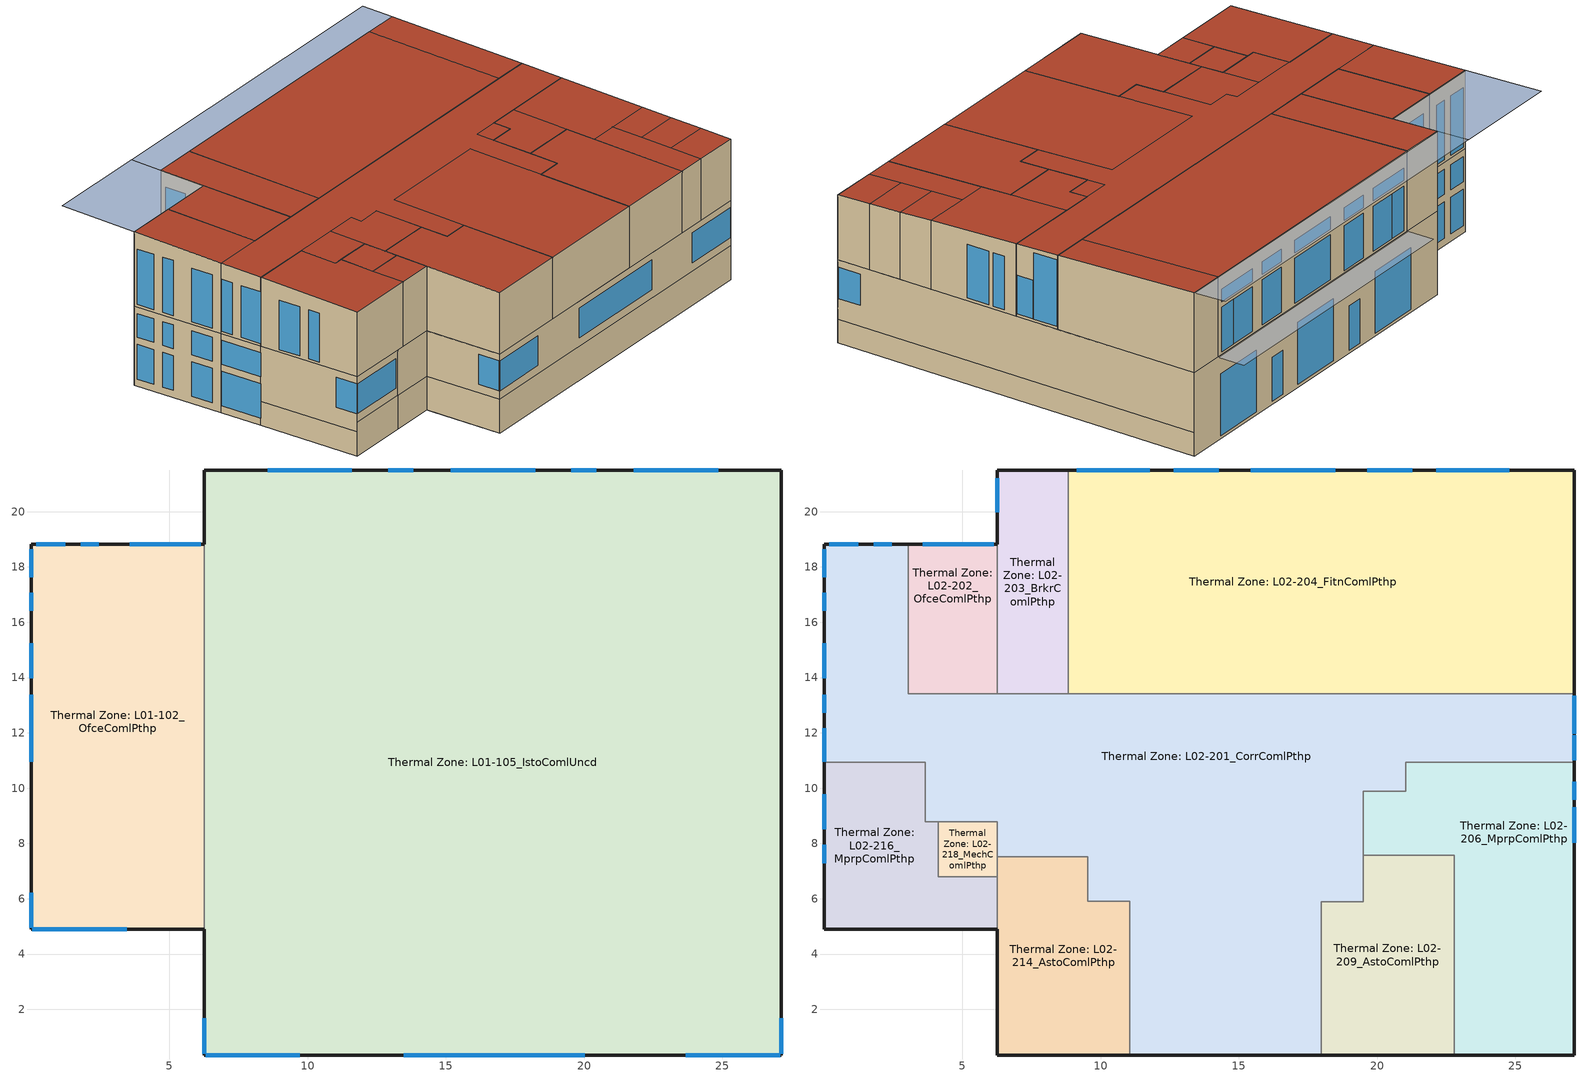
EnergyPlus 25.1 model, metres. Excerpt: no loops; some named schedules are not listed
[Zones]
Thermal Zone: L01-102_OfceComlPthp
 floor ground (Surface 18 Ground Contact Floor 20B Cond): 3.65,10.93 3.65,4.9 0,4.9 0,10.93 z0
 floor ground (Surface 19 Ground Contact Floor 20B Cond): 6.27,8.78 6.27,4.9 3.65,4.9 3.65,8.78 z0
 floor ground (Surface 25 Ground Contact Floor 20B Cond): 6.27,10.93 6.27,8.78 3.65,8.78 3.65,10.93 z0
 floor ground (Surface 36 Ground Contact Floor 20B Cond): 6.27,15.81 6.27,10.93 0,10.93 0,13.41 3.05,13.41 3.05,15.81 z0
 floor ground (Surface 45 Ground Contact Floor 20B Cond): 3.05,18.83 3.05,13.41 0,13.41 0,18.83 z0
 floor ground (Surface 47 Ground Contact Floor 20B Cond): 6.27,18.83 6.27,15.81 3.05,15.81 3.05,18.83 z0
 wall outside (Mass Wall 03B Cond): 0,10.93 0,4.9 z1.4:4.57; 0,4.9 3.65,4.9 6.27,4.9 z1.96:4.57; 6.27,18.83 3.05,18.83 0,18.83 0,13.41 0,10.93 z0:4.57
 wall to Thermal Zone: L01-105_IstoComlUncd (Interior Wall 06 Reversed): 6.27,4.9 6.27,8.78 6.27,10.93 6.27,15.81 6.27,18.83 z0:4.57
 wall ground (Surface 17 Mass Wall 03B Cond BG): 0,4.9 3.65,4.9 z0:1.96
 wall ground (Surface 329 Mass Wall 03B Cond BG): 3.65,4.9 6.27,4.9 z0:1.96
 wall ground (Surface 334 Mass Wall 03B Cond BG): 0,10.93 0,4.9 z0:1.4
 window (Window 05): 0,6.22 0,4.95 / 0.05,4.9 3.45,4.9 z2.44:4.17; 0,13.38 0,10.95 / 1.23,18.83 0.18,18.83 / 2.45,18.83 1.79,18.83 / 0,15.24 0,13.97 / 0,17.07 0,16.41 / 0,18.65 0,17.63 z0.41:2.41; 6.13,18.83 5.52,18.83 z0.15:2.59
 window (Window 05_Clerestory): 0,13.38 0,10.95 / 2.45,18.83 1.79,18.83 / 1.23,18.83 0.18,18.83 / 0,18.65 0,17.63 / 0,17.07 0,16.41 / 0,15.24 0,13.97 z2.82:4.19; 6.13,18.83 3.58,18.83 z2.95:4.32
 window (Dr-B/D Swing SF): 5.48,18.83 3.58,18.83 z0.15:2.59
Thermal Zone: L01-105_IstoComlUncd
 floor ground (Surface 1 Ground Contact Floor 20 Uncd): 27.14,21.51 27.14,0.35 6.27,0.35 6.27,21.51 z0
 wall outside (Mass Wall 03 Uncd): 6.27,4.9 6.27,0.35 27.14,0.35 z1.96:4.57; 27.14,21.51 6.27,21.51 6.27,18.83 z0:4.57; 27.14,0.35 27.14,21.51 z1.28:4.57
 wall ground (Surface 326 Mass Wall 03B Cond BG): 6.27,0.35 27.14,0.35 z0:1.96
 wall ground (Surface 331 Mass Wall 03B Cond BG): 27.14,0.35 27.14,21.51 z0:1.28
 wall ground (Surface 8 Mass Wall 03B Cond BG): 6.27,4.9 6.27,0.35 z0:1.96
 window (Window 04 Uncd): 6.27,1.67 6.27,0.4 / 27.14,0.4 27.14,1.67 / 23.68,0.35 27.09,0.35 / 13.48,0.35 20.03,0.35 / 6.32,0.35 9.72,0.35 z2.44:4.17
 window (Panel Door Uncd): 11.6,21.51 8.55,21.51 / 18.23,21.51 15.18,21.51 / 24.85,21.51 21.8,21.51 z0.15:3.56
 window (SF Door Uncd): 20.45,21.51 19.54,21.51 / 13.83,21.51 12.91,21.51 z0.15:2.59
Thermal Zone: L02-201_CorrComlPthp
 floor adiabatic (Interior Floor 21): 6.27,13.41 6.27,10.93 0,10.93 0,13.41 z4.57; 6.27,10.93 6.27,8.78 3.65,8.78 3.65,10.93 z4.57; 3.05,18.83 3.05,13.41 0,13.41 0,18.83 z4.57
 floor to Thermal Zone: L01-105_IstoComlUncd (Interior Floor 21): 8.15,10.93 8.15,10.31 9.54,10.31 9.54,7.51 6.27,7.51 6.27,10.93 z4.57; 21.03,10.93 21.03,9.89 19.49,9.89 19.49,10.93 z4.57; 27.14,13.41 27.14,10.93 19.49,10.93 19.49,5.88 17.98,5.88 17.98,10.29 11.06,10.29 11.06,5.9 9.54,5.9 9.54,10.31 8.15,10.31 8.15,10.93 6.27,10.93 6.27,13.41 z4.57; 17.98,10.29 17.98,0.35 11.06,0.35 11.06,10.29 z4.57
 wall outside (Exterior Wall 01/02): 11.06,0.35 17.98,0.35 z4.57:8.13; 3.05,18.83 0,18.83 z4.57:8.87; 0,13.41,8.66 0,13.41,4.57 0,10.93,4.57 0,10.93,8.56; 27.14,13.41,8.66 27.14,10.93,8.56 27.14,10.93,4.57 27.14,13.41,4.57; 0,18.83,8.87 0,18.83,4.57 0,13.41,4.57 0,13.41,8.66
 wall to Thermal Zone: L02-216_MprpComlPthp (Interior Wall 06 Reversed): 0,10.93 3.65,10.93 z4.57:8.56; 3.65,8.78 4.13,8.78 z4.57:8.47; 3.65,10.93,8.56 3.65,10.93,4.57 3.65,8.78,4.57 3.65,8.78,8.47
 wall to Thermal Zone: L02-206_MprpComlPthp (Interior Wall 06 Reversed): 22.78,10.93 27.14,10.93 z4.57:8.56; 19.49,9.89 21.03,9.89 z4.57:8.51; 21.03,10.93,8.56 21.03,9.89,8.51 21.03,9.89,4.57 21.03,10.93,4.57
 wall to Thermal Zone: L02-202_OfceComlPthp (Interior Wall 06): 6.27,13.41 3.05,13.41 z4.57:8.66; 3.05,18.83,8.87 3.05,13.41,8.66 3.05,13.41,4.57 3.05,18.83,4.57
 wall to Thermal Zone: L02-203_BrkrComlPthp (Interior Wall 06): 8.83,13.41 6.27,13.41 z4.57:8.66
 wall to Thermal Zone: L02-206_MprpComlPthp (Interior Wall 06): 21.03,10.93 22.78,10.93 z4.57:8.56; 19.49,9.89,8.51 19.49,7.58,8.42 19.49,7.58,4.57 19.49,9.89,4.57
 wall to Thermal Zone: L02-209_AstoComlPthp (Interior Wall 06 Reversed): 17.98,5.88 19.49,5.88 z4.57:8.35; 19.49,7.58,8.42 19.49,5.88,8.35 19.49,5.88,4.57 19.49,7.58,4.57
 wall to Thermal Zone: L02-204_FitnComlPthp (Interior Wall 06): 27.14,13.41 25.09,13.41 8.83,13.41 z4.57:8.66
 wall to Thermal Zone: L02-218_MechComlPthp (Interior Wall 06 Reversed): 4.13,8.78 6.27,8.78 z4.57:8.47; 6.27,8.78,8.47 6.27,8.78,4.57 6.27,7.51,4.57 6.27,7.51,8.42
 wall to Thermal Zone: L02-214_AstoComlPthp (Interior Wall 06 Reversed): 6.27,7.51 9.54,7.51 z4.57:8.42; 9.54,5.9 11.06,5.9 z4.57:8.35; 11.06,5.9,8.35 11.06,5.9,4.57 11.06,0.35,4.57 11.06,0.35,8.13; 9.54,7.51,8.42 9.54,7.51,4.57 9.54,5.9,4.57 9.54,5.9,8.35
 wall to Thermal Zone: L02-209_AstoComlPthp (Interior Wall 06): 17.98,5.88,8.35 17.98,0.35,8.13 17.98,0.35,4.57 17.98,5.88,4.57
 window (Window 05): 0,13.38 0,12.72 / 0,12.16 0,10.95 z4.72:7.72; 27.14,11.96 27.14,13.34 z4.72:8.38; 0,17.07 0,16.41 / 0,18.65 0,17.63 z4.72:7.92; 0,15.24 0,13.97 z4.72:7.82; 1.23,18.83 0.18,18.83 / 2.45,18.83 1.79,18.83 z4.72:8
 window (Dr-B/D Swing SF): 27.14,11 27.14,11.92 z4.72:6.86
 roof outside (Roof 10): 3.05,13.41,8.66 3.05,18.83,8.87 0,18.83,8.87 0,13.41,8.66; 19.49,5.88,8.35 19.49,10.93,8.56 27.14,10.93,8.56 27.14,13.41,8.66 0,13.41,8.66 0,10.93,8.56 8.15,10.93,8.56 8.15,10.31,8.53 9.54,10.31,8.53 9.54,5.9,8.35 11.06,5.9,8.35 11.06,10.29,8.53 17.98,10.29,8.53 17.98,5.88,8.35; 9.54,7.51,8.42 9.54,10.31,8.53 8.15,10.31,8.53 8.15,10.93,8.56 6.27,10.93,8.56 6.27,7.51,8.42; 21.03,9.89,8.51 21.03,10.93,8.56 19.49,10.93,8.56 19.49,9.89,8.51; 6.27,8.78,8.47 6.27,10.93,8.56 3.65,10.93,8.56 3.65,8.78,8.47; 17.98,0.35,8.13 17.98,10.29,8.53 11.06,10.29,8.53 11.06,0.35,8.13
Thermal Zone: L02-202_OfceComlPthp
 floor adiabatic (Interior Floor 21): 6.27,15.81 6.27,13.41 3.05,13.41 3.05,15.81 z4.57; 6.27,18.83 6.27,15.81 3.05,15.81 3.05,18.83 z4.57
 wall outside (Exterior Wall 01/02): 6.27,18.83 3.05,18.83 z4.57:8.87
 wall to Thermal Zone: L02-203_BrkrComlPthp (Interior Wall 06): 6.27,18.83,8.87 6.27,13.41,8.66 6.27,13.41,4.57 6.27,18.83,4.57
 window (Window 05): 6.13,18.83 3.58,18.83 z4.72:8
 roof outside (Roof 10): 6.27,13.41,8.66 6.27,18.83,8.87 3.05,18.83,8.87 3.05,13.41,8.66
Thermal Zone: L02-203_BrkrComlPthp
 floor to Thermal Zone: L01-105_IstoComlUncd (Interior Floor 21): 8.83,21.51 8.83,13.41 6.27,13.41 6.27,21.51 z4.57
 wall outside (Exterior Wall 01/02): 8.83,21.51 6.27,21.51 z4.57:8.99; 6.27,21.51,8.99 6.27,21.51,4.57 6.27,18.83,4.57 6.27,18.83,8.88
 wall to Thermal Zone: L02-204_FitnComlPthp (Interior Wall 06): 8.83,21.51,8.99 8.83,13.41,8.66 8.83,13.41,4.57 8.83,21.51,4.57
 window (Window 05): 6.27,21.2 6.27,19.98 z4.72:8.08
 roof outside (Roof 10): 8.83,13.41,8.66 8.83,21.51,8.99 6.27,21.51,8.99 6.27,13.41,8.66
Thermal Zone: L02-204_FitnComlPthp
 floor to Thermal Zone: L01-105_IstoComlUncd (Interior Floor 21): 25.09,21.51 25.09,13.41 8.83,13.41 8.83,21.51 z4.57; 27.14,21.51 27.14,13.41 25.09,13.41 25.09,21.51 z4.57
 wall outside (Exterior Wall 01/02): 27.14,21.51 25.09,21.51 8.83,21.51 z4.57:8.99; 27.14,21.51,8.99 27.14,13.41,8.66 27.14,13.41,4.57 27.14,21.51,4.57
 window (Dr-B/D Swing SF): 24.79,21.51 23.79,21.51 / 10.13,21.51 9.14,21.51 z4.72:7.19
 window (Window 05): 23.74,21.51 22.14,21.51 / 11.78,21.51 10.18,21.51 / 21.28,21.51 19.65,21.51 / 14.27,21.51 12.64,21.51 z4.72:7.19
 window (Dr-F Sliding SF): 18.49,21.51 15.44,21.51 z4.72:7.19
 window (Window 05_Clerestory): 18.49,21.51 15.44,21.51 / 24.79,21.51 22.14,21.51 / 14.27,21.51 12.64,21.51 / 11.78,21.51 9.14,21.51 / 21.28,21.51 19.65,21.51 z7.49:8.18
 roof outside (Roof 10): 25.09,13.41,8.66 25.09,21.51,8.99 8.83,21.51,8.99 8.83,13.41,8.66; 27.14,13.41,8.66 27.14,21.51,8.99 25.09,21.51,8.99 25.09,13.41,8.66
Thermal Zone: L02-206_MprpComlPthp
 floor to Thermal Zone: L01-105_IstoComlUncd (Interior Floor 21): 27.14,10.93 27.14,5.87 22.78,5.87 22.78,10.93 z4.57; 27.14,4.06 27.14,2.23 24.44,2.23 24.44,4.06 z4.57; 22.78,10.93 22.78,7.58 19.49,7.58 19.49,9.89 21.03,9.89 21.03,10.93 z4.57; 27.14,5.87 27.14,4.06 24.44,4.06 24.44,5.87 z4.57; 24.44,5.87 24.44,0.35 22.78,0.35 22.78,5.87 z4.57; 27.14,2.23 27.14,0.35 24.44,0.35 24.44,2.23 z4.57
 wall outside (Exterior Wall 01/02): 22.78,0.35 24.44,0.35 27.14,0.35 z4.57:8.13; 27.14,5.87,8.35 27.14,4.06,8.28 27.14,4.06,4.57 27.14,5.87,4.57; 27.14,10.93,8.56 27.14,5.87,8.35 27.14,5.87,4.57 27.14,10.93,4.57; 27.14,4.06,8.28 27.14,2.23,8.2 27.14,2.23,4.57 27.14,4.06,4.57; 27.14,2.23,8.2 27.14,0.35,8.13 27.14,0.35,4.57 27.14,2.23,4.57
 wall to Thermal Zone: L02-209_AstoComlPthp (Interior Wall 06 Reversed): 19.49,7.58 22.78,7.58 z4.57:8.42; 22.78,5.87,8.35 22.78,5.87,4.57 22.78,0.35,4.57 22.78,0.35,8.13; 22.78,7.58,8.42 22.78,7.58,4.57 22.78,5.87,4.57 22.78,5.87,8.35
 window (Window 05): 27.14,9.57 27.14,10.23 / 27.14,8.03 27.14,9.3 z4.72:7.67
 roof outside (Roof 10): 27.14,4.06,8.28 27.14,5.87,8.35 24.44,5.87,8.35 24.44,4.06,8.28; 27.14,5.87,8.35 27.14,10.93,8.56 22.78,10.93,8.56 22.78,5.87,8.35; 27.14,2.23,8.2 27.14,4.06,8.28 24.44,4.06,8.28 24.44,2.23,8.2; 22.78,7.58,8.42 22.78,10.93,8.56 21.03,10.93,8.56 21.03,9.89,8.51 19.49,9.89,8.51 19.49,7.58,8.42; 24.44,0.35,8.13 24.44,5.87,8.35 22.78,5.87,8.35 22.78,0.35,8.13; 27.14,0.35,8.13 27.14,2.23,8.2 24.44,2.23,8.2 24.44,0.35,8.13
Thermal Zone: L02-209_AstoComlPthp
 floor to Thermal Zone: L01-105_IstoComlUncd (Interior Floor 21): 22.78,7.58 22.78,0.35 17.98,0.35 17.98,5.88 19.49,5.88 19.49,7.58 z4.57
 wall outside (Exterior Wall 01/02): 17.98,0.35 22.78,0.35 z4.57:8.13
 roof outside (Roof 10): 22.78,0.35,8.13 22.78,7.58,8.42 19.49,7.58,8.42 19.49,5.88,8.35 17.98,5.88,8.35 17.98,0.35,8.13
Thermal Zone: L02-214_AstoComlPthp
 floor to Thermal Zone: L01-105_IstoComlUncd (Interior Floor 21): 9.54,7.51 9.54,5.9 11.06,5.9 11.06,0.35 6.27,0.35 6.27,7.51 z4.57
 wall outside (Exterior Wall 01/02): 6.27,0.35 11.06,0.35 z4.57:8.13; 6.27,4.9,8.31 6.27,4.9,4.57 6.27,0.35,4.57 6.27,0.35,8.13
 wall to Thermal Zone: L02-216_MprpComlPthp (Interior Wall 06): 6.27,6.79,8.39 6.27,6.79,4.57 6.27,4.9,4.57 6.27,4.9,8.31
 wall to Thermal Zone: L02-218_MechComlPthp (Interior Wall 06): 6.27,7.51,8.42 6.27,7.51,4.57 6.27,6.79,4.57 6.27,6.79,8.39
 roof outside (Roof 10): 11.06,0.35,8.13 11.06,5.9,8.35 9.54,5.9,8.35 9.54,7.51,8.42 6.27,7.51,8.42 6.27,0.35,8.13
Thermal Zone: L02-216_MprpComlPthp
 floor adiabatic (Interior Floor 21): 3.65,10.93 3.65,4.9 0,4.9 0,10.93 z4.57; 6.27,6.79 6.27,4.9 4.13,4.9 4.13,6.79 z4.57; 4.13,8.78 4.13,4.9 3.65,4.9 3.65,8.78 z4.57
 wall outside (Exterior Wall 01/02): 0,4.9 4.13,4.9 6.27,4.9 z4.57:8.31; 0,10.93,8.56 0,10.93,4.57 0,4.9,4.57 0,4.9,8.31
 wall to Thermal Zone: L02-218_MechComlPthp (Interior Wall 06): 6.27,6.79 4.13,6.79 z4.57:8.39; 4.13,8.78,8.47 4.13,6.79,8.39 4.13,6.79,4.57 4.13,8.78,4.57
 window (Window 05): 0,7.95 0,7.29 / 0,9.78 0,8.51 z4.72:7.57
 roof outside (Roof 10): 6.27,4.9,8.31 6.27,6.79,8.39 4.13,6.79,8.39 4.13,4.9,8.31; 4.13,4.9,8.31 4.13,8.78,8.47 3.65,8.78,8.47 3.65,10.93,8.56 0,10.93,8.56 0,4.9,8.31
Thermal Zone: L02-218_MechComlPthp
 floor adiabatic (Interior Floor 21): 6.27,8.78 6.27,6.79 4.13,6.79 4.13,8.78 z4.57
 roof outside (Roof 10): 6.27,6.79,8.39 6.27,8.78,8.47 4.13,8.78,8.47 4.13,6.79,8.39
shading: 25.09,23.03 25.09,21.51 8.83,21.51 8.83,23.03 z4.57; 27.14,21.51,8.99 27.14,23.33,9.06 6.27,23.33,9.06 6.27,21.51,8.99; 6.27,18.83,8.87 6.27,23.33,9.06 0,23.33,9.06 0,18.83,8.87
[Building]
Building 1: North Axis {deg}=32; Solar Distribution=FullExterior; Maximum Number of Warmup Days=50
[Site:Location]
Seattle-King County Intl AP-B_WA_USA: Latitude {deg}=47.53; Longitude {deg}=-122.3; Time Zone {hr}=-8; Elevation {m}=20
[Site:WaterMainsTemperature]
Calculation Method=Schedule; Temperature Schedule=WaterMainSeattle
[SizingPeriod:DesignDay] Day of Month=21; Dry-Bulb Temperature Range Modifier Type=DefaultMultipliers; Humidity Condition Type=Wetbulb; Barometric Pressure {Pa}=101085; Rain Indicator=No; Snow Indicator=No; Daylight Saving Time Indicator=No; Begin Environment Reset Mode=FullResetAtBeginEnvironment
Name | Month | Day Type | Maximum Dry-Bulb Temperature {C} | Daily Dry-Bulb Temperature Range {deltaC} | Wetbulb or DewPoint at Maximum Dry-Bulb {C} | Wind Speed {m/s} | Wind Direction {deg} | Solar Model Indicator | ASHRAE Clear Sky Optical Depth for Beam Irradiance (taub) | ASHRAE Clear Sky Optical Depth for Diffuse Irradiance (taud) | Sky Clearness
Seattle-King County Intl AP-B Ann Clg 1% Condns DB=>MWB | 7 | SummerDesignDay | 27.7 | 9.9 | 17.8 | 3.8 | 310 | ASHRAETau | 0.354 | 2.499
Seattle-King County Intl AP-B Ann Htg 99.6% Condns DB | 12 | WinterDesignDay | -3.4 | 0 | -3.4 | 2.1 | 150 | ASHRAEClearSky |  |  | 0
[Material] Thermal Absorptance=0.9; Solar Absorptance=0.7
Name | Roughness | Thickness {m} | Conductivity {W/m-K} | Density {kg/m3} | Specific Heat {J/kg-K} | Visible Absorptance
1.5 in. Rigid Ins | Smooth | 0.0381 | 0.0288456 | 20.824 | 1465.38 | 0.7
5/8 in. Gypsum Board; 5/8 in. Gypsum Board 2; 5/8 in. Gypsum Board 3; 5/8 in. Gypsum Board 4 | Smooth | 0.016002 | 0.158656 | 640.739 | 1130.436 | 0.8
5/8 in. Gypsum Board 1 | MediumRough | 0.016002 | 0.158656 | 640.739 | 1130.436 | 0.8
5/8 in. Gypsum Board 5 | MediumRough | 0.016002 | 0.158656 | 640.739 | 1130.436 | 0.9
8 in. Concrete; 8 in. Concrete 1 | MediumRough | 0.254 | 0.901367 | 1601.85 | 879.228 | 0.8
Int. Floor Mat. | Smooth | 0.1651 | 0.0265668 | 114.532 | 1256.04 | 0.7
Plywood 3/4 in.; Plywood 3/4 in. 1; Plywood 3/4 in. 2; Plywood 3/4 in. 3 | MediumRough | 0.01905 | 0.11544 | 480.554 | 1884.06 | 0.8
Roof Mat. | Smooth | 0.31115 | 0.0404127 | 68.3988 | 1172.304 | 0.7
[Material:NoMass] Roughness=Smooth; Thermal Absorptance=0.9; Solar Absorptance=0.7; Visible Absorptance=0.7
Name | Thermal Resistance {m2-K/W}
2x4 Wood Stud | 1.35634
2x6 Wood Stud; 2x6 Wood Stud 1 | 2.15747
[WindowMaterial:SimpleGlazingSystem]
Name | U-Factor {W/m2-K} | Solar Heat Gain Coefficient | Visible Transmittance
Dr-B/D Swing SF Material | 3.00948 | 0.15 | 0.28
Dr-F Sliding SF Material | 2.27131 | 0.22 | 0.49
Panel Door Uncd Material | 5.11044 | 0.68 | 0.66
SF Door Uncd Material | 4.82652 | 0.401 | 0.291
Window 04 Uncd Material | 2.84481 | 0.401 | 0.472
Window 05 Material | 2.10096 | 0.23 | 0.47
Window 05_Clerestory Material | 2.10096 | 0.23 | 0.001
[Construction]
Dr-B/D Swing SF: Dr-B/D Swing SF Material
Dr-F Sliding SF: Dr-F Sliding SF Material
Exterior Wall 01/02: Plywood 3/4 in., 1.5 in. Rigid Ins, 2x6 Wood Stud, 5/8 in. Gypsum Board
Interior Floor 21: Plywood 3/4 in. 1, Int. Floor Mat., Plywood 3/4 in. 2
Interior Wall 06: 5/8 in. Gypsum Board 1, 2x6 Wood Stud 1, 5/8 in. Gypsum Board 2, 5/8 in. Gypsum Board 3
Interior Wall 06 Reversed: 5/8 in. Gypsum Board 3, 5/8 in. Gypsum Board 2, 2x6 Wood Stud 1, 5/8 in. Gypsum Board 1
Mass Wall 03 Uncd: 8 in. Concrete
Mass Wall 03B Cond: 8 in. Concrete 1, 2x4 Wood Stud, 5/8 in. Gypsum Board 4
Panel Door Uncd: Panel Door Uncd Material
Roof 10: 5/8 in. Gypsum Board 5, Roof Mat., Plywood 3/4 in. 3
SF Door Uncd: SF Door Uncd Material
Window 04 Uncd: Window 04 Uncd Material
Window 05: Window 05 Material
Window 05_Clerestory: Window 05_Clerestory Material
[Construction:CfactorUndergroundWall] C-Factor {W/m2-K}=0.532621
Name | Height {m}
Surface 17 Mass Wall 03B Cond BG; Surface 326 Mass Wall 03B Cond BG; Surface 329 Mass Wall 03B Cond BG; Surface 8 Mass Wall 03B Cond BG | 1.9558
Surface 331 Mass Wall 03B Cond BG | 1.2827
Surface 334 Mass Wall 03B Cond BG | 1.397
[Construction:FfactorGroundFloor]
Name | F-Factor {W/m-K} | Area {m2} | PerimeterExposed {m}
Surface 1 Ground Contact Floor 20 Uncd | 1.26344 | 441.565 | 70.1302
Surface 18 Ground Contact Floor 20B Cond | 1.10767 | 22.0167 | 9.68084
Surface 19 Ground Contact Floor 20B Cond | 1.10767 | 10.1554 | 2.61686
Surface 25 Ground Contact Floor 20B Cond | 1.10767 | 5.62194 | 0
Surface 36 Ground Contact Floor 20B Cond | 1.10767 | 23.2595 | 2.47991
Surface 45 Ground Contact Floor 20B Cond | 1.10767 | 16.524 | 8.46719
Surface 47 Ground Contact Floor 20B Cond | 1.10767 | 9.71633 | 3.21796
[Zone] Multiplier=1; Part of Total Floor Area=Yes
Name | Volume {m3}
Thermal Zone: L01-102_OfceComlPthp | 399.106
Thermal Zone: L01-105_IstoComlUncd | 2018.83
Thermal Zone: L02-201_CorrComlPthp | 742.386
Thermal Zone: L02-202_OfceComlPthp | 73.0971
Thermal Zone: L02-203_BrkrComlPthp | 88.1393
Thermal Zone: L02-204_FitnComlPthp | 629.829
Thermal Zone: L02-206_MprpComlPthp | 210.686
Thermal Zone: L02-209_AstoComlPthp | 120.086
Thermal Zone: L02-214_AstoComlPthp | 118.873
Thermal Zone: L02-216_MprpComlPthp | 107.738
Thermal Zone: L02-218_MechComlPthp | 16.4487
[InternalMass] Construction=Interior Wall 06
Name | Zone or ZoneList | Surface Area {m2}
Merged Surface 12 - Surface 12 Reversed | Thermal Zone: L01-102_OfceComlPthp | 16.6958
Merged Surface 14 - Surface 14 Reversed | Thermal Zone: L01-102_OfceComlPthp | 9.82227
Merged Surface 15 - Surface 15 Reversed | Thermal Zone: L01-102_OfceComlPthp | 17.7428
Merged Surface 23 - Surface 23 Reversed; Merged Surface 26 - Surface 26 Reversed | Thermal Zone: L01-102_OfceComlPthp | 11.9643
Merged Surface 31 - Surface 31 Reversed | Thermal Zone: L01-102_OfceComlPthp | 13.9476
Merged Surface 32 - Surface 32 Reversed | Thermal Zone: L01-102_OfceComlPthp | 10.9597
Merged Surface 33 - Surface 33 Reversed | Thermal Zone: L01-102_OfceComlPthp | 14.7125
Merged Surface 42 - Surface 42 Reversed | Thermal Zone: L01-102_OfceComlPthp | 13.8047
Merged Surface 125 - Surface 125 Reversed | Thermal Zone: L02-201_CorrComlPthp | 10.9169
Merged Surface 128 - Surface 128 Reversed | Thermal Zone: L02-201_CorrComlPthp | 2.47093
Merged Surface 137 - Surface 137 Reversed | Thermal Zone: L02-201_CorrComlPthp | 7.50944
Merged Surface 140 - Surface 140 Reversed | Thermal Zone: L02-201_CorrComlPthp | 5.50633
Merged Surface 141 - Surface 141 Reversed | Thermal Zone: L02-201_CorrComlPthp | 4.13932
Merged Surface 164 - Surface 164 Reversed | Thermal Zone: L02-201_CorrComlPthp | 8.46715
Merged Surface 321 - Surface 321 Reversed | Thermal Zone: L02-201_CorrComlPthp | 10.4275
Merged Surface 323 - Surface 323 Reversed | Thermal Zone: L02-201_CorrComlPthp | 6.13311
Merged Surface 66 - Surface 66 Reversed | Thermal Zone: L02-201_CorrComlPthp | 27.3689
Merged Surface 67 - Surface 67 Reversed | Thermal Zone: L02-201_CorrComlPthp | 17.0651
Merged Surface 85 - Surface 85 Reversed | Thermal Zone: L02-201_CorrComlPthp | 16.9931
Merged Surface 97 - Surface 97 Reversed | Thermal Zone: L02-201_CorrComlPthp | 12.4626
Merged Surface 216 - Surface 216 Reversed | Thermal Zone: L02-204_FitnComlPthp | 34.403
Merged Surface 102 - Surface 102 Reversed | Thermal Zone: L02-206_MprpComlPthp | 10.18
Merged Surface 146 - Surface 146 Reversed | Thermal Zone: L02-206_MprpComlPthp | 6.75427
Merged Surface 147 - Surface 147 Reversed | Thermal Zone: L02-206_MprpComlPthp | 6.78731
Merged Surface 248 - Surface 248 Reversed | Thermal Zone: L02-206_MprpComlPthp | 13.1192
Merged Surface 82 - Surface 82 Reversed | Thermal Zone: L02-206_MprpComlPthp | 6.27627
Merged Surface 83 - Surface 83 Reversed | Thermal Zone: L02-206_MprpComlPthp | 6.7102
Merged Surface 90 - Surface 90 Reversed | Thermal Zone: L02-206_MprpComlPthp | 9.78259
Merged Surface 96 - Surface 96 Reversed | Thermal Zone: L02-206_MprpComlPthp | 9.98216
Merged Surface 107 - Surface 107 Reversed | Thermal Zone: L02-216_MprpComlPthp | 7.1264
[People] Number of People Schedule=GLBHOcc; Fraction Radiant=0.3
Name | Zone or ZoneList or Space or SpaceList | Number of People Calculation Method | Number of People | Sensible Heat Fraction | Activity Level Schedule | People per Floor Area {person/m2}
L01-100_VestComlIncd People | Thermal Zone: L01-102_OfceComlPthp | People | 0.522928 | 0.5 | L01-100_VestComlIncd People Activity Level
L01-101A_StrsComlIncd People | Thermal Zone: L01-102_OfceComlPthp | People | 0.889312 | 0.5 | L01-101A_StrsComlIncd People Activity Level
L01-101_LbbyComlPthp People | Thermal Zone: L01-102_OfceComlPthp | People | 1.25181 | 0.5 | L01-101_LbbyComlPthp People Activity Level
L01-102_OfceComlPthp People | Thermal Zone: L01-102_OfceComlPthp | People | 1.18493 | 0.555556 | L01-102_OfceComlPthp People Activity Level
L01-103_AstoComlIncd People | Thermal Zone: L01-102_OfceComlPthp | People | 0.163967 | 0.366667 | L01-103_AstoComlIncd People Activity Level
L01-105_IstoComlUncd People | Thermal Zone: L01-105_IstoComlUncd | People/Area |  | 0.555556 | L01-105_IstoComlUncd People Activity Level | 0.0161459
L02-201A_StrsComlIncd People | Thermal Zone: L02-201_CorrComlPthp | People | 0.889312 | 0.5 | L02-201A_StrsComlIncd People Activity Level
L02-201B_UtilComlIncd People | Thermal Zone: L02-201_CorrComlPthp | People | 0.0259527 | 0.366667 | L02-201B_UtilComlIncd People Activity Level
L02-201_CorrComlPthp People | Thermal Zone: L02-201_CorrComlPthp | People | 4.72903 | 0.5 | L02-201_CorrComlPthp People Activity Level
L02-211_RestComlIncd People | Thermal Zone: L02-201_CorrComlPthp | People | 7.40004 | 0.5 | L02-211_RestComlIncd People Activity Level
L02-215_LndyComlIncd People | Thermal Zone: L02-201_CorrComlPthp | People | 0.166844 | 0.366667 | L02-215_LndyComlIncd People Activity Level
L02-202_OfceComlPthp People | Thermal Zone: L02-202_OfceComlPthp | People/Area |  | 0.555556 | L02-202_OfceComlPthp People Activity Level | 0.0538196
L02-203_BrkrComlPthp People | Thermal Zone: L02-203_BrkrComlPthp | People/Area |  | 0.5 | L02-203_BrkrComlPthp People Activity Level | 0.358815
L02-204_FitnComlPthp People | Thermal Zone: L02-204_FitnComlPthp | People | 31.8893 | 0.225664 | L02-204_FitnComlPthp People Activity Level
L02-205_AstoComlIncd People | Thermal Zone: L02-204_FitnComlPthp | People | 0.2672 | 0.366667 | L02-205_AstoComlIncd People Activity Level
L02-206_MprpComlPthp People | Thermal Zone: L02-206_MprpComlPthp | People | 7.90637 | 0.6125 | L02-206_MprpComlPthp People Activity Level
L02-207A_MechComlIncd People | Thermal Zone: L02-206_MprpComlPthp | People | 0.0788556 | 0.5 | L02-207A_MechComlIncd People Activity Level
L02-207B_MechComlIncd People | Thermal Zone: L02-206_MprpComlPthp | People | 0.0795272 | 0.5 | L02-207B_MechComlIncd People Activity Level
L02-207C_MechComlIncd People | Thermal Zone: L02-206_MprpComlPthp | People | 0.0817227 | 0.5 | L02-207C_MechComlIncd People Activity Level
L02-207_UtilComlIncd People | Thermal Zone: L02-206_MprpComlPthp | People | 0.148032 | 0.366667 | L02-207_UtilComlIncd People Activity Level
L02-208_RestComlIncd People | Thermal Zone: L02-206_MprpComlPthp | People | 1.01374 | 0.5 | L02-208_RestComlIncd People Activity Level
L02-209_AstoComlPthp People | Thermal Zone: L02-209_AstoComlPthp | People/Area |  | 0.366667 | L02-209_AstoComlPthp People Activity Level | 0.0161459
L02-214_AstoComlPthp People | Thermal Zone: L02-214_AstoComlPthp | People/Area |  | 0.366667 | L02-214_AstoComlPthp People Activity Level | 0.0161459
L02-216_MprpComlPthp People | Thermal Zone: L02-216_MprpComlPthp | People | 8.56716 | 0.6125 | L02-216_MprpComlPthp People Activity Level
L02-217_AstoComlIncd People | Thermal Zone: L02-216_MprpComlPthp | People | 0.0650931 | 0.366667 | L02-217_AstoComlIncd People Activity Level
L02-218_MechComlPthp People | Thermal Zone: L02-218_MechComlPthp | People/Area |  | 0.5 | L02-218_MechComlPthp People Activity Level | 0.0161459
[Lights] Schedule=GLBHLights; Return Air Fraction=0; Fraction Radiant=0.58; Fraction Replaceable=1
Name | Zone or ZoneList or Space or SpaceList | Design Level Calculation Method | Lighting Level {W} | Watts per Floor Area {W/m2}
L01-100_VestComlIncd Regulated Lights | Thermal Zone: L01-102_OfceComlPthp | LightingLevel | 27.6106
L01-101A_StrsComlIncd Regulated Lights | Thermal Zone: L01-102_OfceComlPthp | LightingLevel | 46.9557
L01-101_LbbyComlPthp Regulated Lights | Thermal Zone: L01-102_OfceComlPthp | LightingLevel | 66.0958
L01-102_OfceComlPthp Regulated Lights | Thermal Zone: L01-102_OfceComlPthp | LightingLevel | 62.5643
L01-103_AstoComlIncd Regulated Lights | Thermal Zone: L01-102_OfceComlPthp | LightingLevel | 28.8582
L01-105_IstoComlUncd Regulated Lights | Thermal Zone: L01-105_IstoComlUncd | Watts/Area |  | 2.84167
L02-201A_StrsComlIncd Regulated Lights | Thermal Zone: L02-201_CorrComlPthp | LightingLevel | 46.9557
L02-201B_UtilComlIncd Regulated Lights | Thermal Zone: L02-201_CorrComlPthp | LightingLevel | 4.56767
L02-201_CorrComlPthp Regulated Lights | Thermal Zone: L02-201_CorrComlPthp | LightingLevel | 249.693
L02-211_RestComlIncd Regulated Lights | Thermal Zone: L02-201_CorrComlPthp | LightingLevel | 195.361
L02-215_LndyComlIncd Regulated Lights | Thermal Zone: L02-201_CorrComlPthp | LightingLevel | 29.3645
L02-202_OfceComlPthp Regulated Lights | Thermal Zone: L02-202_OfceComlPthp | Watts/Area |  | 2.84167
L02-203_BrkrComlPthp Regulated Lights | Thermal Zone: L02-203_BrkrComlPthp | Watts/Area |  | 2.84167
L02-204_FitnComlPthp Regulated Lights | Thermal Zone: L02-204_FitnComlPthp | LightingLevel | 374.168
L02-205_AstoComlIncd Regulated Lights | Thermal Zone: L02-204_FitnComlPthp | LightingLevel | 47.0272
L02-206_MprpComlPthp Regulated Lights | Thermal Zone: L02-206_MprpComlPthp | LightingLevel | 62.6154
L02-207A_MechComlIncd Regulated Lights | Thermal Zone: L02-206_MprpComlPthp | LightingLevel | 13.8786
L02-207B_MechComlIncd Regulated Lights | Thermal Zone: L02-206_MprpComlPthp | LightingLevel | 13.9968
L02-207C_MechComlIncd Regulated Lights | Thermal Zone: L02-206_MprpComlPthp | LightingLevel | 14.3832
L02-207_UtilComlIncd Regulated Lights | Thermal Zone: L02-206_MprpComlPthp | LightingLevel | 26.0536
L02-208_RestComlIncd Regulated Lights | Thermal Zone: L02-206_MprpComlPthp | LightingLevel | 26.7627
L02-209_AstoComlPthp Regulated Lights | Thermal Zone: L02-209_AstoComlPthp | Watts/Area |  | 2.84167
L02-214_AstoComlPthp Regulated Lights | Thermal Zone: L02-214_AstoComlPthp | Watts/Area |  | 2.84167
L02-216_MprpComlPthp Regulated Lights | Thermal Zone: L02-216_MprpComlPthp | LightingLevel | 67.8486
L02-217_AstoComlIncd Regulated Lights | Thermal Zone: L02-216_MprpComlPthp | LightingLevel | 11.4564
L02-218_MechComlPthp Regulated Lights | Thermal Zone: L02-218_MechComlPthp | Watts/Area |  | 2.84167
[ElectricEquipment]
Name | Zone or ZoneList or Space or SpaceList | Schedule | Design Level Calculation Method | Design Level {W} | Fraction Latent | Fraction Radiant | Fraction Lost | Watts per Floor Area {W/m2}
L01-100_VestComlIncd Recepticle Loads | Thermal Zone: L01-102_OfceComlPthp | GLBHRecept | EquipmentLevel | 20.9171 | 0 | 0.2 | 0
L01-101A_StrsComlIncd Recepticle Loads | Thermal Zone: L01-102_OfceComlPthp | GLBHRecept | EquipmentLevel | 35.5725 | 0 | 0.2 | 0
L01-101_LbbyComlPthp Recepticle Loads | Thermal Zone: L01-102_OfceComlPthp | GLBHRecept | EquipmentLevel | 250.363 | 0 | 0.2 | 0
L01-102_OfceComlPthp Recepticle Loads | Thermal Zone: L01-102_OfceComlPthp | GLBHRecept | EquipmentLevel | 355.479 | 0 | 0.2 | 0
L01-103_AstoComlIncd Recepticle Loads | Thermal Zone: L01-102_OfceComlPthp | GLBHRecept | EquipmentLevel | 21.8623 | 0 | 0.2 | 0
L01-105_IstoComlUncd Recepticle Loads | Thermal Zone: L01-105_IstoComlUncd | GLBHRecept | Watts/Area |  | 0 | 0.2 | 0 | 2.15278
L02-201A_StrsComlIncd Recepticle Loads | Thermal Zone: L02-201_CorrComlPthp | GLBHRecept | EquipmentLevel | 35.5725 | 0 | 0.2 | 0
L02-201B_UtilComlIncd Recepticle Loads | Thermal Zone: L02-201_CorrComlPthp | GLBHRecept | EquipmentLevel | 3.46036 | 0 | 0.2 | 0
L02-201_CorrComlPthp Recepticle Loads | Thermal Zone: L02-201_CorrComlPthp | GLBHRecept | EquipmentLevel | 189.161 | 0 | 0.2 | 0
L02-211_RestComlIncd Recepticle Loads | Thermal Zone: L02-201_CorrComlPthp | GLBHRecept | EquipmentLevel | 148.001 | 0 | 0.2 | 0
L02-215_LndyComlIncd Recepticle Loads | Thermal Zone: L02-201_CorrComlPthp | GLBHRecept | EquipmentLevel | 480.065 | 0.04 | 0 | 0.62
L02-202_OfceComlPthp Recepticle Loads | Thermal Zone: L02-202_OfceComlPthp | GLBHRecept | Watts/Area |  | 0 | 0.2 | 0 | 16.1459
L02-203_BrkrComlPthp Process Electric Loads | Thermal Zone: L02-203_BrkrComlPthp | Exh | Watts/Area |  | 0 | 0 | 1 | 1.20556
L02-203_BrkrComlPthp Recepticle Loads | Thermal Zone: L02-203_BrkrComlPthp | GLBHRecept | Watts/Area |  | 0 | 0.2 | 0 | 16.1459
L02-204_FitnComlPthp Recepticle Loads | Thermal Zone: L02-204_FitnComlPthp | GLBHRecept | EquipmentLevel | 2125.95 | 0 | 0.2 | 0
L02-205_AstoComlIncd Recepticle Loads | Thermal Zone: L02-204_FitnComlPthp | GLBHRecept | EquipmentLevel | 35.6267 | 0 | 0.2 | 0
L02-206_MprpComlPthp Recepticle Loads | Thermal Zone: L02-206_MprpComlPthp | GLBHRecept | EquipmentLevel | 355.769 | 0 | 0.2 | 0
L02-207A_MechComlIncd Recepticle Loads | Thermal Zone: L02-206_MprpComlPthp | GLBHRecept | EquipmentLevel | 10.5141 | 0 | 0.2 | 0
L02-207B_MechComlIncd Process Electric Loads | Thermal Zone: L02-206_MprpComlPthp | Exh | EquipmentLevel | 90.0248 | 0 | 0 | 1
L02-207B_MechComlIncd Recepticle Loads | Thermal Zone: L02-206_MprpComlPthp | GLBHRecept | EquipmentLevel | 10.6036 | 0 | 0.2 | 0
L02-207C_MechComlIncd Recepticle Loads | Thermal Zone: L02-206_MprpComlPthp | GLBHRecept | EquipmentLevel | 10.8964 | 0 | 0.2 | 0
L02-207_UtilComlIncd Recepticle Loads | Thermal Zone: L02-206_MprpComlPthp | GLBHRecept | EquipmentLevel | 19.7376 | 0 | 0.2 | 0
L02-208_RestComlIncd Recepticle Loads | Thermal Zone: L02-206_MprpComlPthp | GLBHRecept | EquipmentLevel | 20.2748 | 0 | 0.2 | 0
L02-209_AstoComlPthp Recepticle Loads | Thermal Zone: L02-209_AstoComlPthp | GLBHRecept | Watts/Area |  | 0 | 0.2 | 0 | 2.15278
L02-214_AstoComlPthp Recepticle Loads | Thermal Zone: L02-214_AstoComlPthp | GLBHRecept | Watts/Area |  | 0 | 0.2 | 0 | 2.15278
L02-216_MprpComlPthp Recepticle Loads | Thermal Zone: L02-216_MprpComlPthp | GLBHRecept | EquipmentLevel | 385.503 | 0 | 0.2 | 0
L02-217_AstoComlIncd Recepticle Loads | Thermal Zone: L02-216_MprpComlPthp | GLBHRecept | EquipmentLevel | 8.67908 | 0 | 0.2 | 0
L02-218_MechComlPthp Elevator | Thermal Zone: L02-218_MechComlPthp | Elev | EquipmentLevel | 10000 | 0 | 0 | 0.9
L02-218_MechComlPthp Recepticle Loads | Thermal Zone: L02-218_MechComlPthp | GLBHRecept | Watts/Area |  | 0 | 0.2 | 0 | 2.15278
[ZoneInfiltration:DesignFlowRate] Schedule=On-user; Constant Term Coefficient=0; Temperature Term Coefficient=0; Velocity Term Coefficient=0.224052; Velocity Squared Term Coefficient=0; Density Basis=Outdoor
Name | Zone or ZoneList or Space or SpaceList | Design Flow Rate Calculation Method | Design Flow Rate {m3/s} | Flow Rate per Exterior Surface Area {m3/s-m2}
L01-001_ElevComlIncd Space Infiltration Design Flow Rate 1 | Thermal Zone: L01-102_OfceComlPthp | Flow/Zone | 0
L01-100_VestComlIncd Space Infiltration Design Flow Rate 1 | Thermal Zone: L01-102_OfceComlPthp | Flow/Zone | 0.00257851
L01-101A_StrsComlIncd Space Infiltration Design Flow Rate 1 | Thermal Zone: L01-102_OfceComlPthp | Flow/Zone | 0.00678466
L01-101_LbbyComlPthp Space Infiltration Design Flow Rate 1 | Thermal Zone: L01-102_OfceComlPthp | Flow/Zone | 0.00198713
L01-102_OfceComlPthp Space Infiltration Design Flow Rate 1 | Thermal Zone: L01-102_OfceComlPthp | Flow/Zone | 0.00502927
L01-103_AstoComlIncd Space Infiltration Design Flow Rate 1 | Thermal Zone: L01-102_OfceComlPthp | Flow/Zone | 0.00119987
L01-105_IstoComlUncd Space Infiltration Design Flow Rate 1 | Thermal Zone: L01-105_IstoComlUncd | Flow/ExteriorWallArea |  | 0.00017526
L02-001_ElevComlIncd Space Infiltration Design Flow Rate 1; L02-201B_UtilComlIncd Space Infiltration Design Flow Rate 1; L02-215_LndyComlIncd Space Infiltration Design Flow Rate 1 | Thermal Zone: L02-201_CorrComlPthp | Flow/Zone | 0
L02-201A_StrsComlIncd Space Infiltration Design Flow Rate 1 | Thermal Zone: L02-201_CorrComlPthp | Flow/Zone | 0.00628124
L02-201_CorrComlPthp Space Infiltration Design Flow Rate 1 | Thermal Zone: L02-201_CorrComlPthp | Flow/Zone | 0.00350745
L02-211_RestComlIncd Space Infiltration Design Flow Rate 1 | Thermal Zone: L02-201_CorrComlPthp | Flow/Zone | 0.00430853
L02-202_OfceComlPthp Space Infiltration Design Flow Rate 1 | Thermal Zone: L02-202_OfceComlPthp | Flow/ExteriorWallArea |  | 0.00017526
L02-203_BrkrComlPthp Space Infiltration Design Flow Rate 1 | Thermal Zone: L02-203_BrkrComlPthp | Flow/ExteriorWallArea |  | 0.00017526
L02-204_FitnComlPthp Space Infiltration Design Flow Rate 1 | Thermal Zone: L02-204_FitnComlPthp | Flow/Zone | 0.0125791
L02-205_AstoComlIncd Space Infiltration Design Flow Rate 1 | Thermal Zone: L02-204_FitnComlPthp | Flow/Zone | 0.00761047
L02-206_MprpComlPthp Space Infiltration Design Flow Rate 1 | Thermal Zone: L02-206_MprpComlPthp | Flow/Zone | 0.00344347
L02-207A_MechComlIncd Space Infiltration Design Flow Rate 1 | Thermal Zone: L02-206_MprpComlPthp | Flow/Zone | 0.00118954
L02-207B_MechComlIncd Space Infiltration Design Flow Rate 1 | Thermal Zone: L02-206_MprpComlPthp | Flow/Zone | 0.00117603
L02-207C_MechComlIncd Space Infiltration Design Flow Rate 1 | Thermal Zone: L02-206_MprpComlPthp | Flow/Zone | 0.00286231
L02-207_UtilComlIncd Space Infiltration Design Flow Rate 1 | Thermal Zone: L02-206_MprpComlPthp | Flow/Zone | 0.00103488
L02-208_RestComlIncd Space Infiltration Design Flow Rate 1 | Thermal Zone: L02-206_MprpComlPthp | Flow/Zone | 0
L02-209_AstoComlPthp Space Infiltration Design Flow Rate 1 | Thermal Zone: L02-209_AstoComlPthp | Flow/ExteriorWallArea |  | 0.00017526
L02-214_AstoComlPthp Space Infiltration Design Flow Rate 1 | Thermal Zone: L02-214_AstoComlPthp | Flow/ExteriorWallArea |  | 0.00017526
L02-216_MprpComlPthp Space Infiltration Design Flow Rate 1 | Thermal Zone: L02-216_MprpComlPthp | Flow/Zone | 0.00678951
L02-217_AstoComlIncd Space Infiltration Design Flow Rate 1 | Thermal Zone: L02-216_MprpComlPthp | Flow/Zone | 0.00140137
L02-218_MechComlPthp Space Infiltration Design Flow Rate 1 | Thermal Zone: L02-218_MechComlPthp | Flow/ExteriorWallArea |  | 0.00017526
[ZoneControl:Thermostat]
Thermal Zone: L02-218_MechComlPthp Thermostat: Zone or ZoneList=Thermal Zone: L02-218_MechComlPthp; Control Type Schedule=Thermal Zone: L02-218_MechComlPthp Thermostat Schedule; Control 1=Thermal Zone: L02-218_MechComlPthp Thermostat; Temperature Difference Between Cutout And Setpoint {deltaC}=0
[ThermostatSetpoint:DualSetpoint]
Thermal Zone: L02-218_MechComlPthp Thermostat: Heating Setpoint Temperature Schedule=GLBHHtgSetpt; Cooling Setpoint Temperature Schedule=GLBHClgSetpt
[Zone equipment]
Thermal Zone: L02-218_MechComlPthp: HP1
[Sizing:Zone]
Thermal Zone: L02-218_MechComlPthp: Zone Cooling Design Supply Air Temperature Input Method=TemperatureDifference; Zone Cooling Design Supply Air Temperature {C}=14; Zone Cooling Design Supply Air Temperature Difference {deltaC}=11.1111; Zone Heating Design Supply Air Temperature Input Method=TemperatureDifference; Zone Heating Design Supply Air Temperature {C}=40; Zone Heating Design Supply Air Temperature Difference {deltaC}=13.8889; Zone Cooling Design Supply Air Humidity Ratio {kgWater/kgDryAir}=0.0085; Zone Heating Design Supply Air Humidity Ratio {kgWater/kgDryAir}=0.008; Design Specification Outdoor Air Object=Thermal Zone: L02-218_MechComlPthp Design Specification Outdoor Air; Zone Heating Sizing Factor=1; Zone Cooling Sizing Factor=1; Cooling Design Air Flow Method=DesignDay; Cooling Design Air Flow Rate {m3/s}=0; Cooling Minimum Air Flow per Zone Floor Area {m3/s-m2}=0; Cooling Minimum Air Flow {m3/s}=0; Cooling Minimum Air Flow Fraction=0; Heating Design Air Flow Method=DesignDay; Heating Design Air Flow Rate {m3/s}=0; Heating Maximum Air Flow per Zone Floor Area {m3/s-m2}=0; Heating Maximum Air Flow {m3/s}=0; Heating Maximum Air Flow Fraction=0; Account for Dedicated Outdoor Air System=No; Zone Load Sizing Method=Sensible Load Only No Latent Load; Zone Latent Cooling Design Supply Air Humidity Ratio Input Method=HumidityRatioDifference; Zone Cooling Design Supply Air Humidity Ratio Difference {kgWater/kgDryAir}=0.005; Zone Latent Heating Design Supply Air Humidity Ratio Input Method=HumidityRatioDifference; Zone Humidification Design Supply Air Humidity Ratio Difference {kgWater/kgDryAir}=0.005; Type of Space Sum to Use=Coincident
[DesignSpecification:OutdoorAir]
Thermal Zone: L02-218_MechComlPthp Design Specification Outdoor Air: Outdoor Air Method=Maximum; Outdoor Air Flow per Person {m3/s-person}=0; Outdoor Air Flow per Zone Floor Area {m3/s-m2}=0; Outdoor Air Flow per Zone {m3/s}=0; Outdoor Air Flow Air Changes per Hour {1/hr}=0
[Schedule:Year]
GLBHOcc: GLBHWinOccWk, 1, 1, 1, 15, GLBHSpFaOccWk, 1, 16, 6, 15, GLBHSumOccWk, 6, 16, 9, 15, GLBHSpFaOccWk, 9, 16, 11, 15, GLBHWinOccWk, 11, 16, 12, 31
L01-100_VestComlIncd People Activity Level: L01-100_VestComlIncd People Activity Level Week Rule - Jan1-Dec31, 1, 1, 12, 31
L01-101A_StrsComlIncd People Activity Level: L01-101A_StrsComlIncd People Activity Level Week Rule - Jan1-Dec31, 1, 1, 12, 31
L01-101_LbbyComlPthp People Activity Level: L01-101_LbbyComlPthp People Activity Level Week Rule - Jan1-Dec31, 1, 1, 12, 31
L01-102_OfceComlPthp People Activity Level: L01-102_OfceComlPthp People Activity Level Week Rule - Jan1-Dec31, 1, 1, 12, 31
L01-103_AstoComlIncd People Activity Level: L01-103_AstoComlIncd People Activity Level Week Rule - Jan1-Dec31, 1, 1, 12, 31
GLBHLights: GLBHWinLightsWk, 1, 1, 1, 15, GLBHSpFaLightsWk, 1, 16, 6, 15, GLBHSumLightsWk, 6, 16, 9, 15, GLBHSpFaLightsWk, 9, 16, 11, 15, GLBHWinOccWk, 11, 16, 12, 31
GLBHRecept: GLBHWinReceptWk, 1, 1, 1, 15, GLBHSpFaReceptWk, 1, 16, 6, 15, GLBHSumReceptWk, 6, 16, 9, 15, GLBHSpFaReceptWk, 9, 16, 11, 15, GLBHWinReceptWk, 11, 16, 12, 31
L01-105_IstoComlUncd People Activity Level: L01-105_IstoComlUncd People Activity Level Week Rule - Jan1-Dec31, 1, 1, 12, 31
L02-201A_StrsComlIncd People Activity Level: L02-201A_StrsComlIncd People Activity Level Week Rule - Jan1-Dec31, 1, 1, 12, 31
L02-201B_UtilComlIncd People Activity Level: L02-201B_UtilComlIncd People Activity Level Week Rule - Jan1-Dec31, 1, 1, 12, 31
L02-201_CorrComlPthp People Activity Level: L02-201_CorrComlPthp People Activity Level Week Rule - Jan1-Dec31, 1, 1, 12, 31
L02-211_RestComlIncd People Activity Level: L02-211_RestComlIncd People Activity Level Week Rule - Jan1-Dec31, 1, 1, 12, 31
L02-215_LndyComlIncd People Activity Level: L02-215_LndyComlIncd People Activity Level Week Rule - Jan1-Dec31, 1, 1, 12, 31
L02-202_OfceComlPthp People Activity Level: L02-202_OfceComlPthp People Activity Level Week Rule - Jan1-Dec31, 1, 1, 12, 31
L02-203_BrkrComlPthp People Activity Level: L02-203_BrkrComlPthp People Activity Level Week Rule - Jan1-Dec31, 1, 1, 12, 31
Exh: ExhWk, 1, 1, 12, 31
L02-204_FitnComlPthp People Activity Level: L02-204_FitnComlPthp People Activity Level Week Rule - Jan1-Dec31, 1, 1, 12, 31
L02-205_AstoComlIncd People Activity Level: L02-205_AstoComlIncd People Activity Level Week Rule - Jan1-Dec31, 1, 1, 12, 31
L02-206_MprpComlPthp People Activity Level: L02-206_MprpComlPthp People Activity Level Week Rule - Jan1-Dec31, 1, 1, 12, 31
L02-207A_MechComlIncd People Activity Level: L02-207A_MechComlIncd People Activity Level Week Rule - Jan1-Dec31, 1, 1, 12, 31
L02-207B_MechComlIncd People Activity Level: L02-207B_MechComlIncd People Activity Level Week Rule - Jan1-Dec31, 1, 1, 12, 31
L02-207C_MechComlIncd People Activity Level: L02-207C_MechComlIncd People Activity Level Week Rule - Jan1-Dec31, 1, 1, 12, 31
L02-207_UtilComlIncd People Activity Level: L02-207_UtilComlIncd People Activity Level Week Rule - Jan1-Dec31, 1, 1, 12, 31
L02-208_RestComlIncd People Activity Level: L02-208_RestComlIncd People Activity Level Week Rule - Jan1-Dec31, 1, 1, 12, 31
L02-209_AstoComlPthp People Activity Level: L02-209_AstoComlPthp People Activity Level Week Rule - Jan1-Dec31, 1, 1, 12, 31
L02-214_AstoComlPthp People Activity Level: L02-214_AstoComlPthp People Activity Level Week Rule - Jan1-Dec31, 1, 1, 12, 31
L02-216_MprpComlPthp People Activity Level: L02-216_MprpComlPthp People Activity Level Week Rule - Jan1-Dec31, 1, 1, 12, 31
L02-217_AstoComlIncd People Activity Level: L02-217_AstoComlIncd People Activity Level Week Rule - Jan1-Dec31, 1, 1, 12, 31
L02-218_MechComlPthp People Activity Level: L02-218_MechComlPthp People Activity Level Week Rule - Jan1-Dec31, 1, 1, 12, 31
Elev: ElevWk, 1, 1, 12, 31
On-user: OnWk, 1, 1, 12, 31
WaterMainSeattle: WaterMainSeattleJanWk, 1, 1, 1, 31, WaterMainSeattleFebWk, 2, 1, 2, 28, WaterMainSeattleMarWk, 3, 1, 3, 31, WaterMainSeattleAprWk, 4, 1, 4, 30, WaterMainSeattleMayWk, 5, 1, 5, 31, WaterMainSeattleJunWk, 6, 1, 6, 30, WaterMainSeattleJulWk, 7, 1, 7, 31, WaterMainSeattleAugWk, 8, 1, 8, 31, WaterMainSeattleSepWk, 9, 1, 9, 30, WaterMainSeattleOctWk, 10, 1, 10, 31, WaterMainSeattleNovWk, 11, 1, 11, 30, WaterMainSeattleDecWk, 12, 1, 12, 31
[Schedule:Week:Daily]
GLBHWinOccWk: GLBHWinOccSun, GLBHWinOccWD, GLBHWinOccWD, GLBHWinOccWD, GLBHWinOccWD, GLBHWinOccFri, GLBHWinOccSat, GLBHWinOccSun, OnDay, OffDay, GLBHWinOccSun, GLBHWinOccSun
GLBHSpFaOccWk: GLBHSpFaOccSun, GLBHSpFaOccWD, GLBHSpFaOccWD, GLBHSpFaOccWD, GLBHSpFaOccWD, GLBHSpFaOccFri, GLBHSpFaOccSat, GLBHSpFaOccSun, OnDay, OffDay, GLBHSpFaOccSun, GLBHSpFaOccSun
GLBHSumOccWk: GLBHSumOccSun, GLBHSumOccWD, GLBHSumOccWD, GLBHSumOccWD, GLBHSumOccWD, GLBHSumOccFri, GLBHSumOccSat, GLBHSumOccSun, OnDay, OffDay, GLBHSumOccSun, GLBHSumOccSun
L01-100_VestComlIncd People Activity Level Week Rule - Jan1-Dec31: L01-100_VestComlIncd People Activity Level Default Day, L01-100_VestComlIncd People Activity Level Default Day, L01-100_VestComlIncd People Activity Level Default Day, L01-100_VestComlIncd People Activity Level Default Day, L01-100_VestComlIncd People Activity Level Default Day, L01-100_VestComlIncd People Activity Level Default Day, L01-100_VestComlIncd People Activity Level Default Day, L01-100_VestComlIncd People Activity Level Default Day, L01-100_VestComlIncd People Activity Level Default Day, L01-100_VestComlIncd People Activity Level Default Day, L01-100_VestComlIncd People Activity Level Default Day, L01-100_VestComlIncd People Activity Level Default Day
WaterMainSeattleAprWk: WaterMainSeattleApr, WaterMainSeattleApr, WaterMainSeattleApr, WaterMainSeattleApr, WaterMainSeattleApr, WaterMainSeattleApr, WaterMainSeattleApr, WaterMainSeattleApr, WaterMainSeattleApr, WaterMainSeattleApr, WaterMainSeattleApr, WaterMainSeattleApr
WaterMainSeattleAugWk: WaterMainSeattleAug, WaterMainSeattleAug, WaterMainSeattleAug, WaterMainSeattleAug, WaterMainSeattleAug, WaterMainSeattleAug, WaterMainSeattleAug, WaterMainSeattleAug, WaterMainSeattleAug, WaterMainSeattleAug, WaterMainSeattleAug, WaterMainSeattleAug
WaterMainSeattleDecWk: WaterMainSeattleDec, WaterMainSeattleDec, WaterMainSeattleDec, WaterMainSeattleDec, WaterMainSeattleDec, WaterMainSeattleDec, WaterMainSeattleDec, WaterMainSeattleDec, WaterMainSeattleDec, WaterMainSeattleDec, WaterMainSeattleDec, WaterMainSeattleDec
WaterMainSeattleFebWk: WaterMainSeattleFeb, WaterMainSeattleFeb, WaterMainSeattleFeb, WaterMainSeattleFeb, WaterMainSeattleFeb, WaterMainSeattleFeb, WaterMainSeattleFeb, WaterMainSeattleFeb, WaterMainSeattleFeb, WaterMainSeattleFeb, WaterMainSeattleFeb, WaterMainSeattleFeb
WaterMainSeattleJanWk: WaterMainSeattleJan, WaterMainSeattleJan, WaterMainSeattleJan, WaterMainSeattleJan, WaterMainSeattleJan, WaterMainSeattleJan, WaterMainSeattleJan, WaterMainSeattleJan, WaterMainSeattleJan, WaterMainSeattleJan, WaterMainSeattleJan, WaterMainSeattleJan
WaterMainSeattleJulWk: WaterMainSeattleJul, WaterMainSeattleJul, WaterMainSeattleJul, WaterMainSeattleJul, WaterMainSeattleJul, WaterMainSeattleJul, WaterMainSeattleJul, WaterMainSeattleJul, WaterMainSeattleJul, WaterMainSeattleJul, WaterMainSeattleJul, WaterMainSeattleJul
WaterMainSeattleJunWk: WaterMainSeattleJun, WaterMainSeattleJun, WaterMainSeattleJun, WaterMainSeattleJun, WaterMainSeattleJun, WaterMainSeattleJun, WaterMainSeattleJun, WaterMainSeattleJun, WaterMainSeattleJun, WaterMainSeattleJun, WaterMainSeattleJun, WaterMainSeattleJun
WaterMainSeattleMarWk: WaterMainSeattleMar, WaterMainSeattleMar, WaterMainSeattleMar, WaterMainSeattleMar, WaterMainSeattleMar, WaterMainSeattleMar, WaterMainSeattleMar, WaterMainSeattleMar, WaterMainSeattleMar, WaterMainSeattleMar, WaterMainSeattleMar, WaterMainSeattleMar
WaterMainSeattleMayWk: WaterMainSeattleMay, WaterMainSeattleMay, WaterMainSeattleMay, WaterMainSeattleMay, WaterMainSeattleMay, WaterMainSeattleMay, WaterMainSeattleMay, WaterMainSeattleMay, WaterMainSeattleMay, WaterMainSeattleMay, WaterMainSeattleMay, WaterMainSeattleMay
WaterMainSeattleNovWk: WaterMainSeattleNov, WaterMainSeattleNov, WaterMainSeattleNov, WaterMainSeattleNov, WaterMainSeattleNov, WaterMainSeattleNov, WaterMainSeattleNov, WaterMainSeattleNov, WaterMainSeattleNov, WaterMainSeattleNov, WaterMainSeattleNov, WaterMainSeattleNov
WaterMainSeattleOctWk: WaterMainSeattleOct, WaterMainSeattleOct, WaterMainSeattleOct, WaterMainSeattleOct, WaterMainSeattleOct, WaterMainSeattleOct, WaterMainSeattleOct, WaterMainSeattleOct, WaterMainSeattleOct, WaterMainSeattleOct, WaterMainSeattleOct, WaterMainSeattleOct
WaterMainSeattleSepWk: WaterMainSeattleSep, WaterMainSeattleSep, WaterMainSeattleSep, WaterMainSeattleSep, WaterMainSeattleSep, WaterMainSeattleSep, WaterMainSeattleSep, WaterMainSeattleSep, WaterMainSeattleSep, WaterMainSeattleSep, WaterMainSeattleSep, WaterMainSeattleSep
[Schedule:Compact]
Thermal Zone: L02-218_MechComlPthp Thermostat Schedule: Through: 12/31, For: AllDays, Until: 24:00, 4
